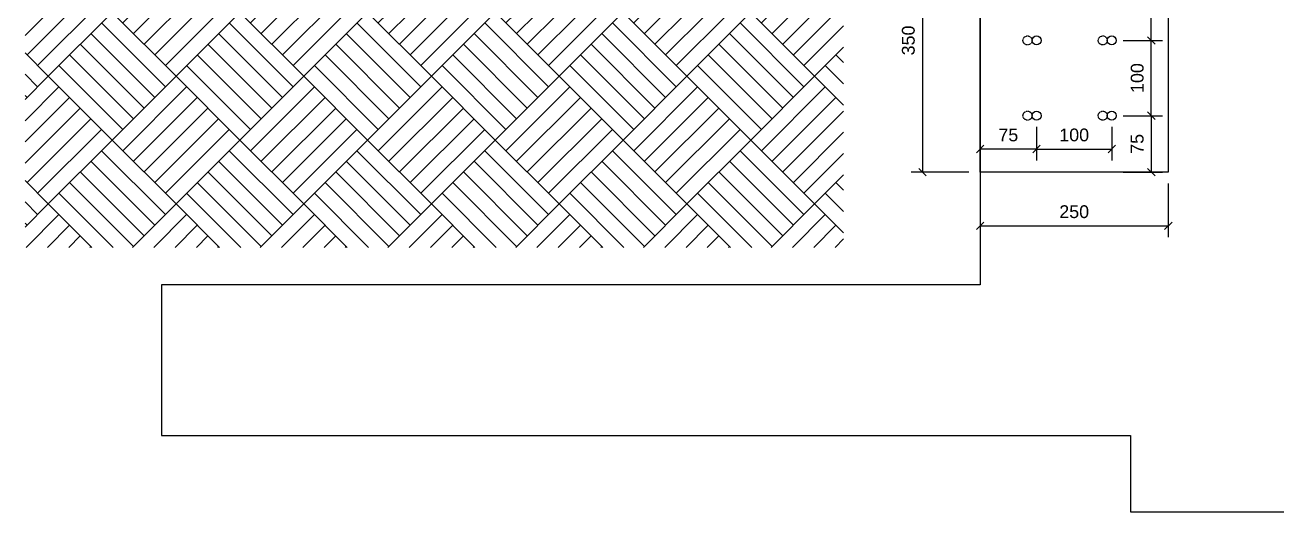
# Model space of a CAD drawing. Header units: millimetres. Extents: x 0 to 119933, y -45162 to 41221.
# Drawn here: x 3660 to 5323, y -6565 to -5918 of the extents above; entities that cross this region are included whole.
import ezdxf

# ---------------------------------------------------------------- set-up
doc = ezdxf.new("R2010")
doc.units = ezdxf.units.MM
doc.linetypes.add('ACAD_ISO02W100', pattern=[15, 12, -3])
doc.linetypes.add('HIDDEN', pattern=[0.375, 0.25, -0.125])
doc.layers.get('DEFPOINTS').update_dxf_attribs({"color": 166})
for name, color, linetype in [('F_CONC', 7, 'Continuous'), ('F_DASH', 8, 'ACAD_ISO02W100'), ('F_STEL', 3, 'Continuous')]:
    doc.layers.add(name, color=color, linetype=linetype)
doc.styles.add('Arial', font='arial.ttf')
doc.dimstyles.new('10x of Arup4', dxfattribs={"dimscale": 10, "dimtxt": 1.7, "dimasz": 1, "dimexe": 1.5, "dimexo": 1.5, "dimgap": 1, "dimtad": 1, "dimdec": 1, "dimdsep": 46, "dimtxsty": 'Arial', "dimblk": 'OBLIQUE', "dimcen": 0, "dimclrd": 1, "dimclre": 1, "dimclrt": 7, "dimadec": 0, "dimazin": 0, "dimtfac": 1, "dimtdec": 1, "dimtix": 1, "dimtofl": 0, "dimtmove": 2, "dimatfit": 3, "dimfxl": 5, "dimtfill": 1, "dimtolj": 1, "dimtzin": 0, "dimlwd": -1, "dimlwe": -1, "dimarcsym": 0})

# ---------------------------------------------------------------- blocks, each defined once
blk = doc.blocks.new('_OBLIQUE')
at = {"color": 0, "linetype": 'ByBlock'}
blk.add_line((-0.5, -0.5), (0.5, 0.5), dxfattribs=at)
blk = doc.blocks.new('*D222')
at = {"color": 1, "linetype": 'Continuous', "transparency": 16777216}
for p, q in [((4913.8, -5763.4), (4837.2, -5763.4)), ((4852.2, -5763.4), (4852.2, -6113.4)), ((4913.8, -6113.4), (4837.2, -6113.4))]:
    blk.add_line(p, q, dxfattribs=at)
at = {"layer": 'DEFPOINTS', "color": 0, "transparency": 16777216}
for p in [(4928.8, -5763.4, 49429.3), (4852.2, -6113.4), (4928.8, -6113.4, 49429.3)]:
    blk.add_point(p, dxfattribs=at)
at = {"color": 1, "transparency": 16777216, "xscale": 10, "yscale": 10, "zscale": 10}
for p, rotation in [((4852.2, -5763.4), 90), ((4852.2, -6113.4), 270)]:
    blk.add_blockref('_OBLIQUE', p, dxfattribs=dict(at, rotation=rotation))
at = {"color": 7, "transparency": 16777216, "insert": (4833.5, -5938.4), "char_height": 17, "attachment_point": 5, "rotation": 90, "style": 'Arial', "bg_fill": 3, "box_fill_scale": 1.1, "bg_fill_color": 256, "bg_fill_true_color": 13158600, "bg_fill_transparency": 0}
blk.add_mtext('\\A1;350', dxfattribs=at)
blk = doc.blocks.new('*D223')
at = {"color": 1, "linetype": 'Continuous', "transparency": 16777216}
for p, q in [((4928.8, -6128.4), (4928.8, -6199.8)), ((5178.8, -6128.4), (5178.8, -6199.8)), ((4928.8, -6184.8), (5178.8, -6184.8))]:
    blk.add_line(p, q, dxfattribs=at)
at = {"layer": 'DEFPOINTS', "color": 0, "transparency": 16777216}
for p in [(4928.8, -6113.4, 49429.3), (5178.8, -6113.4, 49429.3), (5178.8, -6184.8)]:
    blk.add_point(p, dxfattribs=at)
at = {"color": 1, "transparency": 16777216, "xscale": 10, "yscale": 10, "zscale": 10, "rotation": 180}
blk.add_blockref('_OBLIQUE', (4928.8, -6184.8), dxfattribs=at)
at = {"color": 1, "transparency": 16777216, "xscale": 10, "yscale": 10, "zscale": 10}
blk.add_blockref('_OBLIQUE', (5178.8, -6184.8), dxfattribs=at)
at = {"color": 7, "transparency": 16777216, "insert": (5053.8, -6166.1), "char_height": 17, "attachment_point": 5, "style": 'Arial', "bg_fill": 3, "box_fill_scale": 1.1, "bg_fill_color": 256, "bg_fill_true_color": 13158600, "bg_fill_transparency": 0}
blk.add_mtext('\\A1;250', dxfattribs=at)
blk = doc.blocks.new('*D224')
at = {"color": 1, "linetype": 'Continuous', "transparency": 16777216}
for p, q in [((5118.8, -5938.4), (5171.3, -5938.4)), ((5156.3, -6038.4), (5156.3, -5938.4)), ((5118.8, -6038.4), (5171.3, -6038.4))]:
    blk.add_line(p, q, dxfattribs=at)
at = {"layer": 'DEFPOINTS', "color": 0, "transparency": 16777216}
for p in [(5103.8, -5938.4, 49429.3), (5156.3, -5938.4), (5103.8, -6038.4, 49429.3)]:
    blk.add_point(p, dxfattribs=at)
at = {"color": 1, "transparency": 16777216, "xscale": 10, "yscale": 10, "zscale": 10}
for p, rotation in [((5156.3, -5938.4), 90), ((5156.3, -6038.4), 270)]:
    blk.add_blockref('_OBLIQUE', p, dxfattribs=dict(at, rotation=rotation))
at = {"color": 7, "transparency": 16777216, "insert": (5137.6, -5988.4), "char_height": 17, "attachment_point": 5, "rotation": 90, "style": 'Arial', "bg_fill": 3, "box_fill_scale": 1.1, "bg_fill_color": 256, "bg_fill_true_color": 13158600, "bg_fill_transparency": 0}
blk.add_mtext('\\A1;100', dxfattribs=at)
blk = doc.blocks.new('*D225')
at = {"color": 1, "linetype": 'Continuous', "transparency": 16777216}
for p, q in [((5118.8, -5838.4), (5171.3, -5838.4)), ((5156.3, -5938.4), (5156.3, -5838.4)), ((5118.8, -5938.4), (5171.3, -5938.4))]:
    blk.add_line(p, q, dxfattribs=at)
at = {"layer": 'DEFPOINTS', "color": 0, "transparency": 16777216}
for p in [(5103.8, -5838.4, 49429.3), (5156.3, -5838.4), (5103.8, -5938.4, 49429.3)]:
    blk.add_point(p, dxfattribs=at)
at = {"color": 1, "transparency": 16777216, "xscale": 10, "yscale": 10, "zscale": 10}
for p, rotation in [((5156.3, -5838.4), 90), ((5156.3, -5938.4), 270)]:
    blk.add_blockref('_OBLIQUE', p, dxfattribs=dict(at, rotation=rotation))
at = {"color": 7, "transparency": 16777216, "insert": (5137.6, -5888.4), "char_height": 17, "attachment_point": 5, "rotation": 90, "style": 'Arial', "bg_fill": 3, "box_fill_scale": 1.1, "bg_fill_color": 256, "bg_fill_true_color": 13158600, "bg_fill_transparency": 0}
blk.add_mtext('\\A1;100', dxfattribs=at)
blk = doc.blocks.new('*D227')
at = {"color": 1, "linetype": 'Continuous', "transparency": 16777216}
for p, q in [((5118.8, -6038.4), (5171.3, -6038.4)), ((5156.3, -6038.4), (5156.3, -6113.4)), ((5118.8, -6113.4), (5171.3, -6113.4))]:
    blk.add_line(p, q, dxfattribs=at)
at = {"layer": 'DEFPOINTS', "color": 0, "transparency": 16777216}
for p in [(5103.8, -6038.4, 49429.3), (5103.8, -6113.4, 49429.3), (5156.3, -6113.4)]:
    blk.add_point(p, dxfattribs=at)
at = {"color": 1, "transparency": 16777216, "xscale": 10, "yscale": 10, "zscale": 10}
for p, rotation in [((5156.3, -6038.4), 90), ((5156.3, -6113.4), 270)]:
    blk.add_blockref('_OBLIQUE', p, dxfattribs=dict(at, rotation=rotation))
at = {"color": 7, "transparency": 16777216, "insert": (5137.6, -6075.9), "char_height": 17, "attachment_point": 5, "rotation": 90, "style": 'Arial', "bg_fill": 3, "box_fill_scale": 1.1, "bg_fill_color": 256, "bg_fill_true_color": 13158600, "bg_fill_transparency": 0}
blk.add_mtext('\\A1;75', dxfattribs=at)
blk = doc.blocks.new('*D228')
at = {"color": 1, "linetype": 'Continuous', "transparency": 16777216}
for p, q in [((4928.8, -6053.4), (4928.8, -6097.8)), ((5003.8, -6053.4), (5003.8, -6097.8)), ((5003.8, -6082.8), (4928.8, -6082.8))]:
    blk.add_line(p, q, dxfattribs=at)
at = {"layer": 'DEFPOINTS', "color": 0, "transparency": 16777216}
for p in [(4928.8, -6038.4, 49429.3), (5003.8, -6038.4, 49429.3), (4928.8, -6082.8)]:
    blk.add_point(p, dxfattribs=at)
at = {"color": 1, "transparency": 16777216, "xscale": 10, "yscale": 10, "zscale": 10, "rotation": 180}
blk.add_blockref('_OBLIQUE', (4928.8, -6082.8), dxfattribs=at)
at = {"color": 1, "transparency": 16777216, "xscale": 10, "yscale": 10, "zscale": 10}
blk.add_blockref('_OBLIQUE', (5003.8, -6082.8), dxfattribs=at)
at = {"color": 7, "transparency": 16777216, "insert": (4966.3, -6064.1), "char_height": 17, "attachment_point": 5, "style": 'Arial', "bg_fill": 3, "box_fill_scale": 1.1, "bg_fill_color": 256, "bg_fill_true_color": 13158600, "bg_fill_transparency": 0}
blk.add_mtext('\\A1;75', dxfattribs=at)
blk = doc.blocks.new('*D229')
at = {"color": 1, "linetype": 'Continuous', "transparency": 16777216}
for p, q in [((5003.8, -6053.4), (5003.8, -6097.8)), ((5103.8, -6053.4), (5103.8, -6097.8)), ((5003.8, -6082.8), (5103.8, -6082.8))]:
    blk.add_line(p, q, dxfattribs=at)
at = {"layer": 'DEFPOINTS', "color": 0, "transparency": 16777216}
for p in [(5003.8, -6038.4, 49429.3), (5103.8, -6038.4, 49429.3), (5103.8, -6082.8)]:
    blk.add_point(p, dxfattribs=at)
at = {"color": 1, "transparency": 16777216, "xscale": 10, "yscale": 10, "zscale": 10, "rotation": 180}
blk.add_blockref('_OBLIQUE', (5003.8, -6082.8), dxfattribs=at)
at = {"color": 1, "transparency": 16777216, "xscale": 10, "yscale": 10, "zscale": 10}
blk.add_blockref('_OBLIQUE', (5103.8, -6082.8), dxfattribs=at)
at = {"color": 7, "transparency": 16777216, "insert": (5053.8, -6064.1), "char_height": 17, "attachment_point": 5, "style": 'Arial', "bg_fill": 3, "box_fill_scale": 1.1, "bg_fill_color": 256, "bg_fill_true_color": 13158600, "bg_fill_transparency": 0}
blk.add_mtext('\\A1;100', dxfattribs=at)

msp = doc.modelspace()

# ---------------------------------------------------------------- hatches: boundary and pattern name
at = {"layer": 'F_DASH'}
h = msp.add_hatch(dxfattribs=at)
h.set_pattern_fill('AR-PARQ1', color=256, scale=10, angle=45, style=0)
h.set_pattern_definition([(135, (-210562.76, 1226.48), (-169.70563, 1e-14), [120, -120]), (135, (-210548.62, 1240.62), (-169.70563, 1e-14), [120, -120]), (135, (-210534.48, 1254.76), (-169.70563, 1e-14), [120, -120]), (135, (-210520.34, 1268.9), (-169.70563, 1e-14), [120, -120]), (135, (-210506.2, 1283.04), (-169.70563, 1e-14), [120, -120]), (135, (-210492.05, 1297.19), (-169.70563, 1e-14), [120, -120]), (135, (-210477.91, 1311.33), (-169.70563, 1e-14), [120, -120]), (45, (-210647.62, 1311.33), (169.70563, -1e-14), [120, -120]), (45, (-210661.76, 1325.47), (169.70563, -1e-14), [120, -120]), (45, (-210675.9, 1339.61), (169.70563, -1e-14), [120, -120]), (45, (-210690.04, 1353.76), (169.70563, -1e-14), [120, -120]), (45, (-210704.19, 1367.9), (169.70563, -1e-14), [120, -120]), (45, (-210718.33, 1382.04), (169.70563, -1e-14), [120, -120]), (45, (-210732.47, 1396.18), (169.70563, -1e-14), [120, -120])])
h.paths.add_polyline_path([(3659.81, -5553.37), (3659.81, -6213.38), (4747.48, -6213.38), (4747.48, -5903.45), (4126.24, -5903.45), (4126.24, -5754), (4226.24, -5753.45), (4226.24, -5653.45), (4326.24, -5653.45), (4326.24, -5553.37)])

# ---------------------------------------------------------------- linework, layer by layer
at = {"layer": 'F_CONC', "color": 5, "elevation": 0.56}
msp.add_lwpolyline([(5528.76, -5663.38), (6379.46, -5663.38), (6379.46, -5263.38), (4928.76, -5263.38), (4928.76, -6263.38), (3841.09, -6263.38), (3841.09, -6463.38), (5128.76, -6463.38), (5128.76, -6565.09), (5528.76, -6565.09)], close=True, dxfattribs=at)
at = {"layer": 'F_STEL', "elevation": 0.56}
msp.add_lwpolyline([(4928.76, -5763.38), (5178.76, -5763.38), (5178.76, -6113.38), (4928.76, -6113.38)], close=True, dxfattribs=at)
at = {"layer": 'F_STEL', "color": 8, "linetype": 'HIDDEN'}
msp.add_circle((4991.76, -5938.38, 0.56), 6, dxfattribs=at)
at = {"layer": 'F_STEL'}
for centre in [(5003.76, -5938.38, 0.56), (5103.76, -5938.38, 0.56), (5003.76, -6038.38, 0.56), (5103.76, -6038.38, 0.56)]:
    msp.add_circle(centre, 6, dxfattribs=at)

# ---------------------------------------------------------------- next in the draw order: dimensions: what is measured, and where the dimension line sits
for base, p1, p2, picture, middle in [((4852.21, -6113.38, -49428.79), (4928.76, -5763.38, 0.56), (4928.76, -6113.38, 0.56), '*D222', (4833.53, -5938.38, -49428.79)), ((5156.29, -5938.38, -49428.79), (5103.76, -6038.38, 0.56), (5103.76, -5938.38, 0.56), '*D224', (5137.61, -5988.38, -49428.79))]:
    dim = msp.add_linear_dim(base=base, p1=p1, p2=p2, angle=90, dimstyle='10x of Arup4')
    dim.commit()
    dim.dimension.update_dxf_attribs({"geometry": picture, "text_midpoint": middle})

# ---------------------------------------------------------------- next in the draw order: dimensions: what is measured, and where the dimension line sits
dim = msp.add_linear_dim(base=(5156.29, -5838.38, -49428.79), p1=(5103.76, -5938.38, 0.56), p2=(5103.76, -5838.38, 0.56), angle=90, dimstyle='10x of Arup4')
dim.commit()
dim.dimension.update_dxf_attribs({"geometry": '*D225', "text_midpoint": (5137.61, -5888.38, -49428.79)})
for base, p1, p2, picture, middle in [((4928.76, -6082.77, -49428.79), (5003.76, -6038.38, 0.56), (4928.76, -6038.38, 0.56), '*D228', (4966.26, -6064.13, -49428.79)), ((5178.76, -6184.78, -49428.79), (4928.76, -6113.38, 0.56), (5178.76, -6113.38, 0.56), '*D223', (5053.76, -6166.1, -49428.79))]:
    dim = msp.add_linear_dim(base=base, p1=p1, p2=p2, dimstyle='10x of Arup4')
    dim.commit()
    dim.dimension.update_dxf_attribs({"geometry": picture, "text_midpoint": middle})

# ---------------------------------------------------------------- next in the draw order: linework, layer by layer
at = {"layer": 'F_STEL', "color": 8, "linetype": 'HIDDEN'}
msp.add_circle((5091.76, -5938.38, 0.56), 6, dxfattribs=at)

# ---------------------------------------------------------------- next in the draw order: dimensions: what is measured, and where the dimension line sits
dim = msp.add_linear_dim(base=(5156.29, -6113.38, -49428.79), p1=(5103.76, -6038.38, 0.56), p2=(5103.76, -6113.38, 0.56), angle=90, dimstyle='10x of Arup4')
dim.commit()
dim.dimension.update_dxf_attribs({"geometry": '*D227', "text_midpoint": (5137.64, -6075.88, -49428.79)})

# ---------------------------------------------------------------- next in the draw order: dimensions: what is measured, and where the dimension line sits
dim = msp.add_linear_dim(base=(5103.76, -6082.77, -49428.79), p1=(5003.76, -6038.38, 0.56), p2=(5103.76, -6038.38, 0.56), dimstyle='10x of Arup4')
dim.commit()
dim.dimension.update_dxf_attribs({"geometry": '*D229', "text_midpoint": (5053.76, -6064.09, -49428.79)})

# ---------------------------------------------------------------- next in the draw order: linework, layer by layer
for centre in [(4991.76, -6038.38, 0.56), (5091.76, -6038.38, 0.56)]:
    msp.add_circle(centre, 6, dxfattribs=at)

doc.saveas('drawing.dxf')
